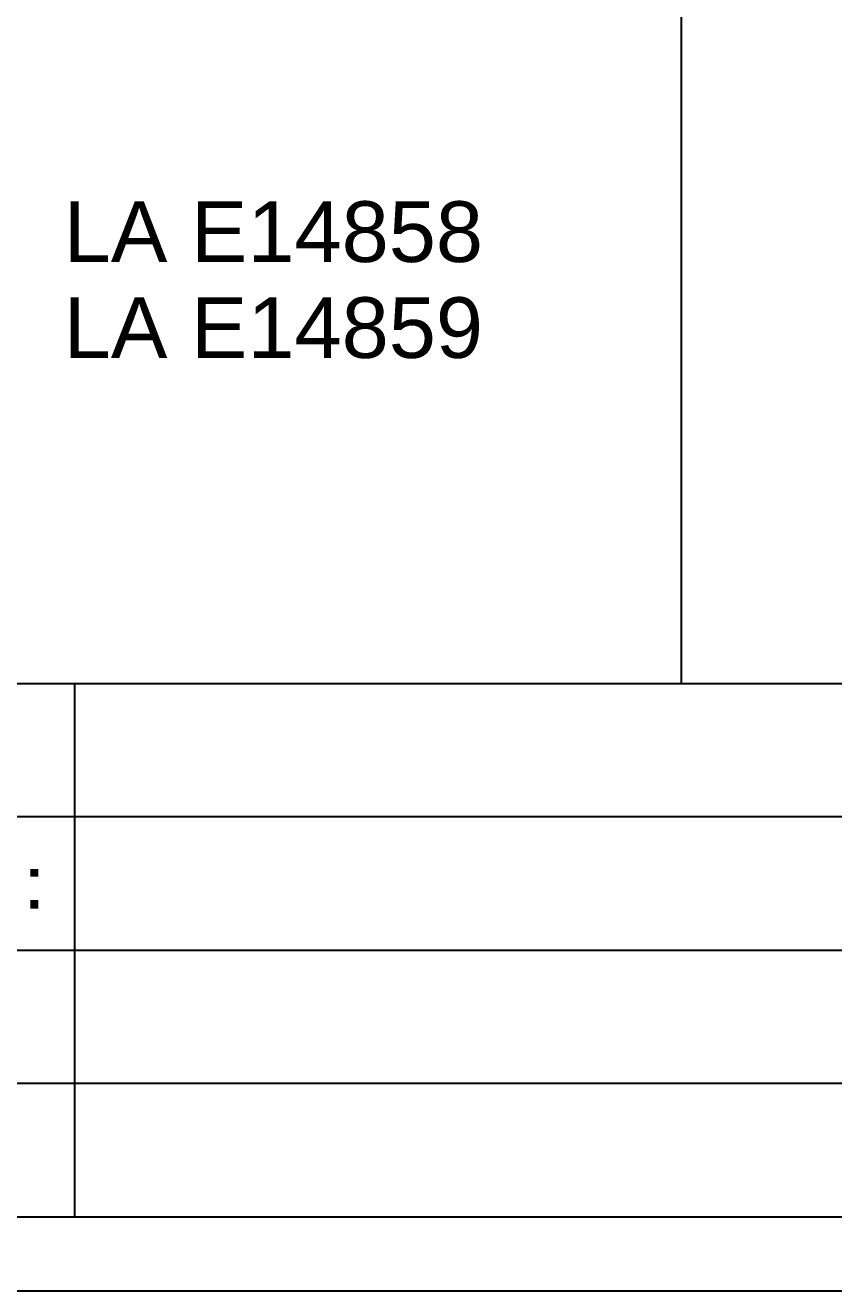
# Model space of a CAD drawing. Header units: inches. Extents: x 3613 to 8393, y -2205 to -794.
# Drawn here: x 4125.3 to 4172, y -1185.6 to -1112.6 of the extents above; entities that cross this region are included whole.
import ezdxf

# ---------------------------------------------------------------- set-up
doc = ezdxf.new("R2010")
doc.units = ezdxf.units.IN
doc.header["$MEASUREMENT"] = 0
doc.styles.get("Standard").update_dxf_attribs({"font": 'arial.ttf'})

msp = doc.modelspace()

# ---------------------------------------------------------------- hatches: boundary and pattern name
at = {"transparency": 33554559}
for points in [[(4126.057, -1161.754), (4126.057, -1161.303), (4125.606, -1161.303), (4125.606, -1161.754)], [(4126.057, -1163.604), (4126.057, -1163.108), (4125.606, -1163.108), (4125.606, -1163.604)]]:
    msp.add_hatch(color=256, dxfattribs=at).paths.add_polyline_path(points)

# ---------------------------------------------------------------- linework, layer by layer
for p, q in [((4163.164, -894.646), (4163.164, -1150.606)), ((4083.633, -1181.386), (4492.889, -1181.386))]:
    msp.add_line(p, q)
msp.add_lwpolyline([(4496.927, -1185.646), (4496.927, -888.646), (4076.927, -888.646), (4076.927, -1185.646)], close=True)
for points in [[(4096.451, -1150.606), (4492.889, -1150.606)], [(4128.152, -1150.606), (4128.152, -1181.386)], [(4096.451, -1158.279), (4392.581, -1158.279)], [(4096.451, -1165.996), (4445.521, -1165.996)], [(4096.451, -1173.669), (4392.581, -1173.669)]]:
    msp.add_lwpolyline(points)

# ---------------------------------------------------------------- texts
at = {"char_height": 3.5, "width": 34.34827, "attachment_point": 5}
for s, insert in [('LA E14858', (4139.628, -1124.555)), ('LA E14859', (4139.628, -1130.093))]:
    msp.add_mtext(s, dxfattribs=dict(at, insert=insert))

doc.saveas('drawing.dxf')
